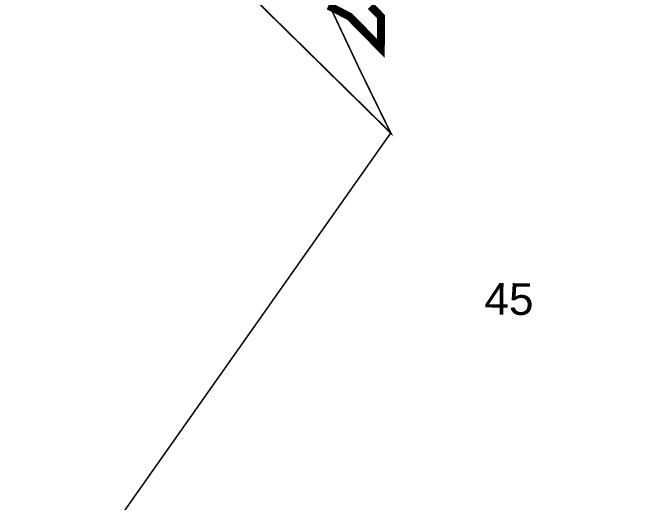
# Model space of a CAD drawing. Header units: metres. Extents: x 317370 to 326712, y 1824935 to 1838812.
# Drawn here: x 324091.7 to 324338.6, y 1830131 to 1830317.8 of the extents above; entities that cross this region are included whole.
import ezdxf

# ---------------------------------------------------------------- set-up
doc = ezdxf.new("R2010")
doc.units = ezdxf.units.M
doc.header["$MEASUREMENT"] = 0
for name, color, linetype in [('HAZARDS LINE', 1, 'Continuous'), ('SURVEY NO.', 7, 'Continuous'), ('SURVEY PLOT BOUNDARY', 35, 'Continuous')]:
    doc.layers.add(name, color=color, linetype=linetype)
doc.styles.add('PDF Arial', font='arial.ttf')

# ---------------------------------------------------------------- blocks, each defined once
blk = doc.blocks.new('81')
at = {"layer": 'HAZARDS LINE', "lineweight": 18, "const_width": 3.02}
blk.add_lwpolyline([(324228.35, 1830320.38), (324232.35, 1830316.32), (324232.32, 1830312.29), (324232.29, 1830308.26), (324232.25, 1830304.23), (324228.26, 1830308.29), (324220.26, 1830316.42), (324212.23, 1830320.51)], dxfattribs=at)
at = {"layer": 'SURVEY PLOT BOUNDARY', "lineweight": 18, "const_width": 0.605}
for points in [[(324162.49, 1830659.56), (324186.52, 1830639.21), (324197.82, 1830538.33), (324197.56, 1830506.08), (324172.59, 1830405.49), (324224.13, 1830296.23), (324236.03, 1830271.94), (324116.03, 1830389.81), (324072.01, 1830430.47), (324072.17, 1830450.63), (323983.36, 1830435.2), (323951.08, 1830431.42), (323846.35, 1830440.31), (323822.16, 1830440.5), (323869.99, 1830371.58), (323886.05, 1830363.39), (323914.02, 1830330.92), (323893.35, 1830266.58), (323877.23, 1830266.7), (323852.95, 1830254.8), (323844.89, 1830254.86), (323816.2, 1830194.61), (323827.94, 1830150.17), (323935.44, 1829980)], [(324097.43, 1830075.48), (324236.03, 1830271.94), (324224.13, 1830296.23), (324172.59, 1830405.49), (324197.56, 1830506.08), (324197.82, 1830538.33), (324186.52, 1830639.21), (324230.6, 1830606.61), (324448.58, 1830645.21), (324468.77, 1830649.09), (324464.61, 1830632.99), (324468.54, 1830620.87), (324467.53, 1830491.86), (324438.77, 1830423.55), (324360.86, 1830254.83), (324356.7, 1830238.74), (324352.57, 1830226.68), (324347.91, 1830146.08), (324347.75, 1830125.92)], [(323935.44, 1829980), (323827.94, 1830150.17), (323816.2, 1830194.61), (323844.89, 1830254.86), (323852.95, 1830254.8), (323877.23, 1830266.7), (323893.35, 1830266.58), (323914.02, 1830330.92), (323886.05, 1830363.39), (323869.99, 1830371.58), (323822.16, 1830440.5), (323846.35, 1830440.31), (323951.08, 1830431.42), (323983.36, 1830435.2), (324072.17, 1830450.63), (324072.01, 1830430.47), (324116.03, 1830389.81), (324236.03, 1830271.94), (324097.43, 1830075.48)]]:
    blk.add_lwpolyline(points, dxfattribs=at)
at = {"layer": 'SURVEY NO.', "insert": (324271.76, 1830202.43), "char_height": 12.094, "attachment_point": 7, "rotation": 359.5492, "style": 'PDF Arial'}
blk.add_mtext('45', dxfattribs=at)

msp = doc.modelspace()

# ---------------------------------------------------------------- block references
msp.add_blockref('81', (0, 0))

doc.saveas('drawing.dxf')
